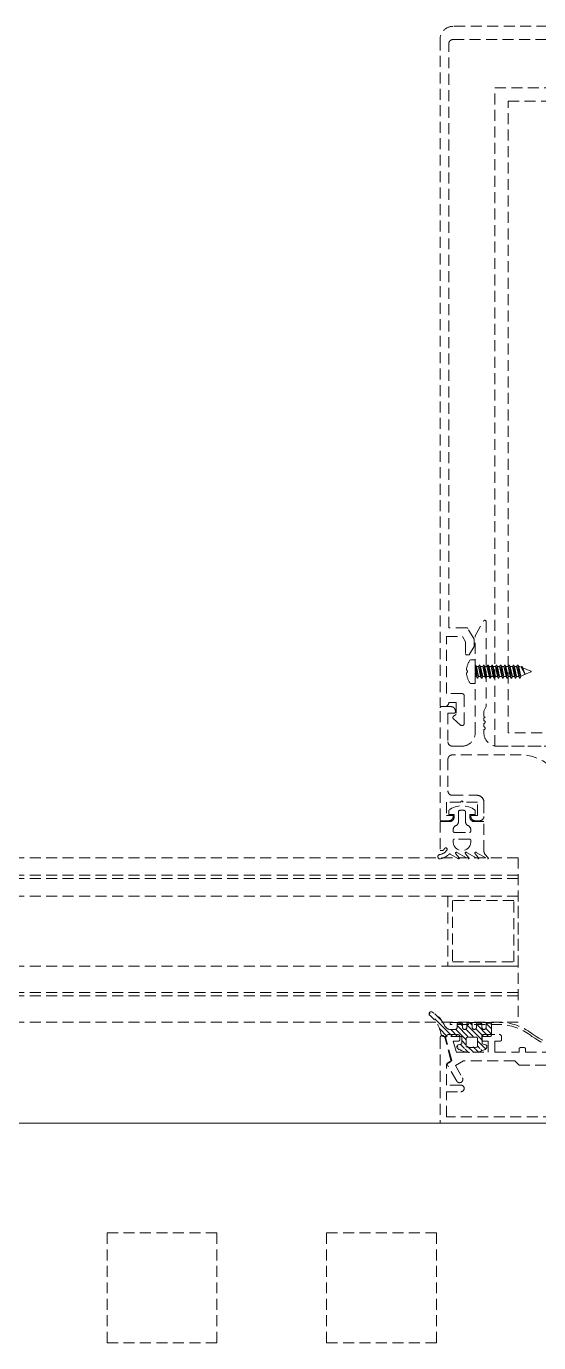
# Model space of a CAD drawing. Extents: x -1457 to 23780, y -2071 to 4205.
# Drawn here: x 4243.16 to 4254.83, y 315 to 345 of the extents above; entities that cross this region are included whole.
import ezdxf

# ---------------------------------------------------------------- set-up
doc = ezdxf.new("R2010")
doc.units = 0
doc.header["$MEASUREMENT"] = 0
doc.linetypes.add('HIDDEN', pattern=[0.375, 0.25, -0.125])
doc.layers.add('M-TEFRIS2-015', color=129, linetype='Continuous', lineweight=9)

msp = doc.modelspace()

# ---------------------------------------------------------------- hatches: boundary and pattern name
at = {"layer": 'M-TEFRIS2-015', "linetype": 'HIDDEN', "lineweight": 0}
h = msp.add_hatch(dxfattribs=at)
h.set_pattern_fill('LINE', color=256, scale=0.666667, angle=585, style=0)
h.set_pattern_definition([(135, (4309.915904, 201.40813), (0.058925565, 0.058925565), [])])
edge = h.paths.add_edge_path()
edge.add_arc((4252.109, 321.984), 0.625, 382.6612, 422.8, ccw=False)
edge.add_arc((4252.83, 322.298), 0.162, 207.04, 269.8973)
edge.add_line((4252.83, 322.137), (4252.911, 322.137))
edge.add_line((4252.911, 322.137), (4252.924, 322.137))
edge.add_line((4252.924, 322.137), (4252.932, 322.137))
edge.add_line((4252.932, 322.137), (4252.939, 322.139))
edge.add_line((4252.939, 322.139), (4252.946, 322.142))
edge.add_line((4252.946, 322.142), (4252.953, 322.146))
edge.add_line((4252.953, 322.146), (4252.96, 322.151))
edge.add_line((4252.96, 322.151), (4252.965, 322.158))
edge.add_line((4252.965, 322.158), (4252.969, 322.165))
edge.add_line((4252.969, 322.165), (4252.972, 322.172))
edge.add_line((4252.972, 322.172), (4252.974, 322.187))
edge.add_line((4252.974, 322.187), (4252.974, 322.262))
edge.add_line((4252.974, 322.262), (4252.975, 322.265))
edge.add_line((4252.975, 322.265), (4252.975, 322.268))
edge.add_line((4252.975, 322.268), (4252.976, 322.271))
edge.add_line((4252.976, 322.271), (4252.978, 322.274))
edge.add_line((4252.978, 322.274), (4252.98, 322.276))
edge.add_line((4252.98, 322.276), (4252.983, 322.279))
edge.add_line((4252.983, 322.279), (4252.986, 322.28))
edge.add_line((4252.986, 322.28), (4252.989, 322.281))
edge.add_line((4252.989, 322.281), (4252.994, 322.282))
edge.add_line((4252.994, 322.282), (4253.074, 322.282))
edge.add_line((4253.074, 322.282), (4253.077, 322.282))
edge.add_line((4253.077, 322.282), (4253.08, 322.281))
edge.add_line((4253.08, 322.281), (4253.083, 322.28))
edge.add_line((4253.083, 322.28), (4253.086, 322.279))
edge.add_line((4253.086, 322.279), (4253.089, 322.276))
edge.add_line((4253.089, 322.276), (4253.091, 322.274))
edge.add_line((4253.091, 322.274), (4253.092, 322.271))
edge.add_line((4253.092, 322.271), (4253.094, 322.268))
edge.add_line((4253.094, 322.268), (4253.094, 322.262))
edge.add_line((4253.094, 322.262), (4253.094, 322.187))
edge.add_line((4253.094, 322.187), (4253.095, 322.179))
edge.add_line((4253.095, 322.179), (4253.097, 322.172))
edge.add_line((4253.097, 322.172), (4253.1, 322.165))
edge.add_line((4253.1, 322.165), (4253.104, 322.158))
edge.add_line((4253.104, 322.158), (4253.109, 322.151))
edge.add_line((4253.109, 322.151), (4253.115, 322.146))
edge.add_line((4253.115, 322.146), (4253.122, 322.142))
edge.add_line((4253.122, 322.142), (4253.13, 322.139))
edge.add_line((4253.13, 322.139), (4253.144, 322.137))
edge.add_line((4253.144, 322.137), (4253.152, 322.137))
edge.add_line((4253.152, 322.137), (4253.159, 322.139))
edge.add_line((4253.159, 322.139), (4253.166, 322.142))
edge.add_line((4253.166, 322.142), (4253.173, 322.146))
edge.add_line((4253.173, 322.146), (4253.18, 322.151))
edge.add_line((4253.18, 322.151), (4253.185, 322.158))
edge.add_line((4253.185, 322.158), (4253.189, 322.165))
edge.add_line((4253.189, 322.165), (4253.192, 322.172))
edge.add_line((4253.192, 322.172), (4253.194, 322.187))
edge.add_line((4253.194, 322.187), (4253.194, 322.262))
edge.add_line((4253.194, 322.262), (4253.195, 322.265))
edge.add_line((4253.195, 322.265), (4253.195, 322.268))
edge.add_line((4253.195, 322.268), (4253.196, 322.271))
edge.add_line((4253.196, 322.271), (4253.198, 322.274))
edge.add_line((4253.198, 322.274), (4253.2, 322.276))
edge.add_line((4253.2, 322.276), (4253.203, 322.279))
edge.add_line((4253.203, 322.279), (4253.206, 322.28))
edge.add_line((4253.206, 322.28), (4253.209, 322.281))
edge.add_line((4253.209, 322.281), (4253.214, 322.282))
edge.add_line((4253.214, 322.282), (4253.294, 322.282))
edge.add_line((4253.294, 322.282), (4253.297, 322.282))
edge.add_line((4253.297, 322.282), (4253.3, 322.281))
edge.add_line((4253.3, 322.281), (4253.303, 322.28))
edge.add_line((4253.303, 322.28), (4253.306, 322.279))
edge.add_line((4253.306, 322.279), (4253.309, 322.276))
edge.add_line((4253.309, 322.276), (4253.311, 322.274))
edge.add_line((4253.311, 322.274), (4253.312, 322.271))
edge.add_line((4253.312, 322.271), (4253.314, 322.268))
edge.add_line((4253.314, 322.268), (4253.314, 322.262))
edge.add_line((4253.314, 322.262), (4253.314, 322.187))
edge.add_line((4253.314, 322.187), (4253.315, 322.179))
edge.add_line((4253.315, 322.179), (4253.317, 322.172))
edge.add_line((4253.317, 322.172), (4253.32, 322.165))
edge.add_line((4253.32, 322.165), (4253.324, 322.158))
edge.add_line((4253.324, 322.158), (4253.329, 322.151))
edge.add_line((4253.329, 322.151), (4253.335, 322.146))
edge.add_line((4253.335, 322.146), (4253.342, 322.142))
edge.add_line((4253.342, 322.142), (4253.35, 322.139))
edge.add_line((4253.35, 322.139), (4253.364, 322.137))
edge.add_line((4253.364, 322.137), (4253.372, 322.137))
edge.add_line((4253.372, 322.137), (4253.379, 322.139))
edge.add_line((4253.379, 322.139), (4253.386, 322.142))
edge.add_line((4253.386, 322.142), (4253.393, 322.146))
edge.add_line((4253.393, 322.146), (4253.4, 322.151))
edge.add_line((4253.4, 322.151), (4253.405, 322.158))
edge.add_line((4253.405, 322.158), (4253.409, 322.165))
edge.add_line((4253.409, 322.165), (4253.412, 322.172))
edge.add_line((4253.412, 322.172), (4253.414, 322.187))
edge.add_line((4253.414, 322.187), (4253.414, 322.262))
edge.add_line((4253.414, 322.262), (4253.415, 322.265))
edge.add_line((4253.415, 322.265), (4253.415, 322.268))
edge.add_line((4253.415, 322.268), (4253.416, 322.271))
edge.add_line((4253.416, 322.271), (4253.418, 322.274))
edge.add_line((4253.418, 322.274), (4253.42, 322.276))
edge.add_line((4253.42, 322.276), (4253.423, 322.279))
edge.add_line((4253.423, 322.279), (4253.426, 322.28))
edge.add_line((4253.426, 322.28), (4253.429, 322.281))
edge.add_line((4253.429, 322.281), (4253.434, 322.282))
edge.add_line((4253.434, 322.282), (4253.514, 322.282))
edge.add_line((4253.514, 322.282), (4253.517, 322.282))
edge.add_line((4253.517, 322.282), (4253.52, 322.281))
edge.add_line((4253.52, 322.281), (4253.523, 322.28))
edge.add_line((4253.523, 322.28), (4253.526, 322.279))
edge.add_line((4253.526, 322.279), (4253.529, 322.276))
edge.add_line((4253.529, 322.276), (4253.531, 322.274))
edge.add_line((4253.531, 322.274), (4253.532, 322.271))
edge.add_line((4253.532, 322.271), (4253.534, 322.268))
edge.add_line((4253.534, 322.268), (4253.534, 322.262))
edge.add_line((4253.534, 322.262), (4253.534, 322.187))
edge.add_line((4253.534, 322.187), (4253.535, 322.179))
edge.add_line((4253.535, 322.179), (4253.537, 322.172))
edge.add_line((4253.537, 322.172), (4253.54, 322.165))
edge.add_line((4253.54, 322.165), (4253.544, 322.158))
edge.add_line((4253.544, 322.158), (4253.549, 322.151))
edge.add_line((4253.549, 322.151), (4253.555, 322.146))
edge.add_line((4253.555, 322.146), (4253.562, 322.142))
edge.add_line((4253.562, 322.142), (4253.57, 322.139))
edge.add_line((4253.57, 322.139), (4253.584, 322.137))
edge.add_line((4253.584, 322.137), (4253.592, 322.137))
edge.add_line((4253.592, 322.137), (4253.599, 322.139))
edge.add_line((4253.599, 322.139), (4253.606, 322.142))
edge.add_line((4253.606, 322.142), (4253.613, 322.146))
edge.add_line((4253.613, 322.146), (4253.62, 322.151))
edge.add_line((4253.62, 322.151), (4253.625, 322.158))
edge.add_line((4253.625, 322.158), (4253.629, 322.165))
edge.add_line((4253.629, 322.165), (4253.632, 322.172))
edge.add_line((4253.632, 322.172), (4253.634, 322.187))
edge.add_line((4253.634, 322.187), (4253.634, 322.262))
edge.add_line((4253.634, 322.262), (4253.635, 322.265))
edge.add_line((4253.635, 322.265), (4253.635, 322.268))
edge.add_line((4253.635, 322.268), (4253.636, 322.271))
edge.add_line((4253.636, 322.271), (4253.638, 322.274))
edge.add_line((4253.638, 322.274), (4253.64, 322.276))
edge.add_line((4253.64, 322.276), (4253.643, 322.279))
edge.add_line((4253.643, 322.279), (4253.646, 322.28))
edge.add_line((4253.646, 322.28), (4253.649, 322.281))
edge.add_line((4253.649, 322.281), (4253.654, 322.282))
edge.add_line((4253.654, 322.282), (4253.734, 322.282))
edge.add_line((4253.734, 322.282), (4253.737, 322.282))
edge.add_line((4253.737, 322.282), (4253.74, 322.282))
edge.add_line((4253.74, 322.282), (4253.743, 322.28))
edge.add_line((4253.743, 322.28), (4253.746, 322.279))
edge.add_line((4253.746, 322.279), (4253.749, 322.277))
edge.add_line((4253.749, 322.277), (4253.751, 322.274))
edge.add_line((4253.751, 322.274), (4253.752, 322.271))
edge.add_line((4253.752, 322.271), (4253.754, 322.268))
edge.add_line((4253.754, 322.268), (4253.754, 322.262))
edge.add_line((4253.754, 322.262), (4253.754, 322.011))
edge.add_arc((4253.724, 322.011), 0.03, 270, 360, ccw=False)
edge.add_line((4253.724, 321.981), (4253.54, 321.981))
edge.add_line((4253.54, 321.981), (4253.54, 321.811))
edge.add_line((4253.54, 321.811), (4253.615, 321.791))
edge.add_arc((4253.603, 321.743), 0.05, 327.9606, 435.4015, ccw=False)
edge.add_arc((4253.56, 321.769), 0.1, 296.3878, 327.9606, ccw=False)
edge.add_arc((4253.31, 322.273), 0.663, 243.6122, 296.3878, ccw=False)
edge.add_arc((4253.06, 321.769), 0.1, 212.0394, 243.6122, ccw=False)
edge.add_arc((4253.018, 321.743), 0.05, 104.5985, 212.0394, ccw=False)
edge.add_line((4253.005, 321.791), (4253.08, 321.811))
edge.add_line((4253.08, 321.811), (4253.08, 321.981))
edge.add_line((4253.08, 321.981), (4252.66, 321.981))
edge.add_arc((4252.66, 322.031), 0.05, 193.1598, 270, ccw=False)
edge.add_arc((4251.862, 321.875), 0.763, 370.8798, 411.3382)
edge.add_arc((4252.382, 322.493), 0.0486, 74.5683, 206.9707, ccw=False)
edge = h.paths.add_edge_path(flags=16)
edge.add_arc((4253.21, 321.783), 0.03, 180, 259.176, ccw=False)
edge.add_line((4253.18, 321.783), (4253.18, 321.951))
edge.add_arc((4253.21, 321.951), 0.03, 90, 180, ccw=False)
edge.add_line((4253.21, 321.981), (4253.41, 321.981))
edge.add_arc((4253.41, 321.951), 0.03, 360, 450, ccw=False)
edge.add_line((4253.44, 321.951), (4253.44, 321.783))
edge.add_arc((4253.41, 321.783), 0.03, 280.824, 360, ccw=False)
edge.add_arc((4253.31, 322.306), 0.562, 259.176, 280.824, ccw=False)

# ---------------------------------------------------------------- linework, layer by layer
for p, q in [((4253.274, 330.565), (4253.383, 330.565)), ((4253.383, 330.024), (4253.383, 330.565)), ((4253.39, 330.441), (4253.383, 330.441)), ((4253.431, 330.148), (4253.383, 330.435)), ((4253.383, 330.309), (4253.411, 330.183)), ((4253.39, 330.441), (4253.439, 330.148)), ((4253.41, 330.407), (4253.39, 330.441)), ((4253.459, 330.407), (4253.41, 330.407)), ((4253.459, 330.183), (4253.41, 330.407)), ((4253.479, 330.441), (4253.459, 330.407)), ((4253.459, 330.407), (4253.507, 330.183)), ((4253.487, 330.441), (4253.479, 330.441)), ((4253.527, 330.148), (4253.479, 330.441)), ((4253.507, 330.407), (4253.487, 330.441)), ((4253.487, 330.441), (4253.535, 330.148)), ((4253.555, 330.407), (4253.507, 330.407)), ((4253.555, 330.183), (4253.507, 330.407)), ((4253.575, 330.441), (4253.555, 330.407)), ((4253.555, 330.407), (4253.603, 330.183)), ((4253.583, 330.441), (4253.575, 330.441)), ((4253.623, 330.148), (4253.575, 330.441)), ((4253.603, 330.407), (4253.583, 330.441)), ((4253.583, 330.441), (4253.631, 330.148)), ((4253.651, 330.183), (4253.603, 330.407)), ((4253.652, 330.407), (4253.603, 330.407)), ((4253.672, 330.441), (4253.652, 330.407)), ((4253.652, 330.407), (4253.7, 330.183)), ((4253.656, 330.407), (4253.845, 330.407)), ((4253.68, 330.441), (4253.672, 330.441)), ((4253.72, 330.148), (4253.672, 330.441)), ((4253.7, 330.407), (4253.68, 330.441)), ((4253.68, 330.441), (4253.728, 330.148)), ((4253.748, 330.183), (4253.7, 330.407)), ((4253.748, 330.407), (4253.7, 330.407)), ((4253.768, 330.441), (4253.748, 330.407)), ((4253.748, 330.407), (4253.796, 330.183)), ((4253.776, 330.441), (4253.768, 330.441)), ((4253.816, 330.148), (4253.768, 330.441)), ((4253.796, 330.407), (4253.776, 330.441)), ((4253.776, 330.441), (4253.824, 330.148)), ((4253.844, 330.183), (4253.796, 330.407)), ((4253.865, 330.441), (4253.845, 330.407)), ((4253.845, 330.407), (4253.893, 330.183)), ((4253.865, 330.441), (4253.873, 330.441)), ((4253.913, 330.148), (4253.865, 330.441)), ((4253.893, 330.407), (4253.873, 330.441)), ((4253.873, 330.441), (4253.921, 330.148)), ((4253.941, 330.407), (4253.893, 330.407)), ((4253.941, 330.183), (4253.893, 330.407)), ((4253.961, 330.441), (4253.941, 330.407)), ((4253.941, 330.407), (4253.989, 330.183)), ((4254.009, 330.148), (4253.961, 330.441)), ((4253.969, 330.441), (4253.961, 330.441)), ((4253.969, 330.441), (4254.017, 330.148)), ((4253.989, 330.407), (4253.969, 330.441)), ((4254.037, 330.183), (4253.989, 330.407)), ((4254.037, 330.407), (4253.989, 330.407)), ((4254.057, 330.441), (4254.037, 330.407)), ((4254.037, 330.407), (4254.086, 330.183)), ((4254.057, 330.441), (4254.065, 330.441)), ((4254.106, 330.148), (4254.057, 330.441)), ((4254.085, 330.407), (4254.065, 330.441)), ((4254.065, 330.441), (4254.114, 330.148)), ((4254.085, 330.407), (4254.134, 330.407)), ((4254.134, 330.183), (4254.085, 330.407)), ((4254.154, 330.441), (4254.134, 330.407)), ((4254.134, 330.407), (4254.182, 330.183)), ((4254.202, 330.148), (4254.154, 330.441)), ((4254.154, 330.441), (4254.162, 330.441)), ((4254.162, 330.441), (4254.21, 330.148)), ((4254.182, 330.407), (4254.162, 330.441)), ((4254.23, 330.183), (4254.182, 330.407)), ((4254.23, 330.407), (4254.182, 330.407)), ((4254.25, 330.441), (4254.23, 330.407)), ((4254.23, 330.407), (4254.279, 330.183)), ((4254.299, 330.148), (4254.25, 330.441)), ((4254.25, 330.441), (4254.258, 330.441)), ((4254.258, 330.441), (4254.307, 330.148)), ((4254.278, 330.407), (4254.258, 330.441)), ((4254.327, 330.183), (4254.278, 330.407)), ((4254.327, 330.407), (4254.278, 330.407)), ((4254.347, 330.441), (4254.327, 330.407)), ((4254.395, 330.148), (4254.347, 330.441)), ((4254.355, 330.441), (4254.347, 330.441)), ((4254.355, 330.441), (4254.403, 330.148)), ((4254.375, 330.407), (4254.355, 330.441)), ((4254.423, 330.183), (4254.375, 330.407)), ((4254.392, 330.407), (4254.375, 330.407)), ((4254.431, 330.393), (4254.392, 330.407)), ((4254.443, 330.414), (4254.431, 330.393)), ((4254.431, 330.393), (4254.519, 330.227)), ((4254.459, 330.341), (4254.443, 330.414)), ((4254.451, 330.414), (4254.443, 330.414)), ((4254.471, 330.379), (4254.451, 330.414)), ((4254.451, 330.414), (4254.473, 330.315)), ((4254.473, 330.315), (4254.459, 330.341)), ((4254.519, 330.227), (4254.471, 330.379)), ((4254.651, 330.305), (4254.471, 330.379)), ((4254.658, 330.295), (4254.651, 330.305)), ((4253.274, 330.024), (4253.383, 330.024)), ((4253.411, 330.183), (4253.383, 330.183)), ((4253.411, 330.183), (4253.431, 330.148)), ((4253.411, 330.183), (4253.431, 330.148)), ((4253.431, 330.148), (4253.439, 330.148)), ((4253.439, 330.148), (4253.459, 330.183)), ((4253.507, 330.183), (4253.459, 330.183)), ((4253.507, 330.183), (4253.527, 330.148)), ((4253.507, 330.183), (4253.527, 330.148)), ((4253.527, 330.148), (4253.535, 330.148)), ((4253.535, 330.148), (4253.555, 330.183)), ((4253.555, 330.183), (4253.603, 330.183)), ((4253.603, 330.183), (4253.623, 330.148)), ((4253.603, 330.183), (4253.623, 330.148)), ((4253.796, 330.183), (4253.608, 330.183)), ((4253.623, 330.148), (4253.631, 330.148)), ((4253.631, 330.148), (4253.651, 330.183)), ((4253.651, 330.183), (4253.7, 330.183)), ((4253.651, 330.183), (4253.7, 330.183)), ((4253.7, 330.183), (4253.72, 330.148)), ((4253.7, 330.183), (4253.72, 330.148)), ((4253.72, 330.148), (4253.728, 330.148)), ((4253.728, 330.148), (4253.748, 330.183)), ((4253.748, 330.183), (4253.796, 330.183)), ((4253.748, 330.183), (4253.796, 330.183)), ((4253.796, 330.183), (4253.816, 330.148)), ((4253.796, 330.183), (4253.816, 330.148)), ((4253.816, 330.148), (4253.824, 330.148)), ((4253.824, 330.148), (4253.844, 330.183)), ((4253.844, 330.183), (4253.893, 330.183)), ((4253.844, 330.183), (4253.893, 330.183)), ((4253.893, 330.183), (4253.913, 330.148)), ((4253.893, 330.183), (4253.913, 330.148)), ((4253.913, 330.148), (4253.921, 330.148)), ((4253.921, 330.148), (4253.941, 330.183)), ((4253.941, 330.183), (4253.989, 330.183)), ((4253.989, 330.183), (4254.009, 330.148)), ((4253.989, 330.183), (4254.009, 330.148)), ((4254.009, 330.148), (4254.017, 330.148)), ((4254.017, 330.148), (4254.037, 330.183)), ((4254.086, 330.183), (4254.037, 330.183)), ((4254.086, 330.183), (4254.106, 330.148)), ((4254.086, 330.183), (4254.106, 330.148)), ((4254.106, 330.148), (4254.114, 330.148)), ((4254.114, 330.148), (4254.134, 330.183)), ((4254.134, 330.183), (4254.182, 330.183)), ((4254.182, 330.183), (4254.202, 330.148)), ((4254.182, 330.183), (4254.202, 330.148)), ((4254.202, 330.148), (4254.21, 330.148)), ((4254.21, 330.148), (4254.23, 330.183)), ((4254.23, 330.183), (4254.279, 330.183)), ((4254.279, 330.183), (4254.299, 330.148)), ((4254.279, 330.183), (4254.299, 330.148)), ((4254.299, 330.148), (4254.307, 330.148)), ((4254.307, 330.148), (4254.327, 330.183)), ((4254.327, 330.183), (4254.375, 330.183)), ((4254.375, 330.183), (4254.395, 330.148)), ((4254.395, 330.148), (4254.403, 330.148)), ((4254.403, 330.148), (4254.423, 330.183)), ((4254.421, 330.193), (4254.651, 330.285)), ((4254.423, 330.183), (4254.421, 330.193)), ((4254.651, 330.285), (4254.658, 330.295)), ((4254.364, 326.053), (4085.199, 326.053)), ((4254.364, 326.053), (4254.364, 322.301)), ((4254.364, 325.653), (4085.199, 325.653)), ((4254.364, 325.577), (4085.199, 325.577)), ((4254.364, 325.177), (4085.199, 325.177)), ((4254.364, 323.577), (4085.199, 323.577)), ((4254.364, 322.977), (4085.199, 322.977)), ((4254.364, 322.901), (4085.199, 322.901)), ((4254.364, 322.301), (4085.199, 322.301)), ((4025.505, 320), (4787.5, 320)), ((4787.5, 320), (4025.505, 320)), ((4245, 320), (4245, 320)), ((4247.5, 320), (4247.5, 320)), ((4250, 320), (4250, 320)), ((4252.5, 320), (4252.5, 320)), ((4245, 317.5), (4247.5, 317.5)), ((4245, 315), (4245, 317.5)), ((4247.5, 315), (4247.5, 317.5)), ((4250, 317.5), (4252.5, 317.5)), ((4250, 315), (4250, 317.5)), ((4252.5, 315), (4252.5, 317.5)), ((4245, 315), (4247.5, 315)), ((4250, 315), (4252.5, 315))]:
    msp.add_line(p, q, dxfattribs=at)
for points in [[(4258.783, 345), (4252.883, 345, 0.414214), (4252.583, 344.7), (4252.583, 329.523, 0.470043), (4252.613, 329.495), (4252.683, 329.495, 0.430327), (4252.783, 329.593), (4252.953, 329.593), (4252.953, 329.313), (4252.888, 329.275, 0.508142), (4252.883, 329.227), (4253.05, 329.076, 0.650971), (4253.133, 329.113), (4253.133, 329.743, 0.414214), (4253.083, 329.793), (4252.733, 329.793), (4252.733, 331.093), (4253.092, 331.093), (4253.163, 330.969), (4253.163, 330.703, 0.414214), (4253.193, 330.673), (4253.231, 330.673, 0.267949), (4253.257, 330.688), (4253.359, 330.866, 0.131652), (4253.363, 330.881), (4253.363, 331.015, 0.131652), (4253.359, 331.03), (4253.216, 331.278, 0.267949), (4253.19, 331.293), (4252.783, 331.293), (4252.783, 344.6, -0.414214), (4252.883, 344.7), (4258.783, 344.7)], [(4255.383, 327.445, 0.414214), (4254.433, 328.395), (4252.863, 328.395, 0.414214), (4252.763, 328.295), (4252.763, 327.575, 0.414214), (4252.863, 327.475), (4253.423, 327.475, -0.414214), (4253.583, 327.315), (4253.583, 326.995, -0.414214), (4253.483, 326.895), (4253.383, 326.895, -0.414214), (4253.283, 326.995), (4253.283, 327.015), (4253.433, 327.015), (4253.433, 327.315), (4253.113, 327.315), (4253.083, 327.345), (4253.053, 327.315), (4252.733, 327.315), (4252.733, 327.015), (4252.883, 327.015), (4252.883, 326.995, -0.414214), (4252.783, 326.895), (4252.613, 326.895, -0.414214), (4252.583, 326.925), (4252.583, 328.395), (4252.583, 329.465, -0.414214), (4252.613, 329.495), (4252.833, 329.495, -0.414214), (4252.933, 329.395), (4252.933, 329.375, -0.414214), (4252.903, 329.345), (4252.763, 329.345), (4252.763, 328.695, 0.414214), (4252.863, 328.595), (4253.083, 328.595, 0.414214), (4253.383, 328.895), (4253.383, 330.265), (4253.413, 330.295), (4253.383, 330.325), (4253.383, 331.112), (4253.577, 331.448, -0.767327), (4253.633, 331.433), (4253.633, 329.497), (4253.583, 329.395), (4253.583, 329.271), (4253.613, 329.253), (4253.583, 329.236), (4253.583, 329.173, -1), (4253.583, 329.113), (4253.583, 329.033, -1), (4253.583, 328.973), (4253.583, 328.895, 0.414214), (4253.883, 328.595), (4255.833, 328.595)], [(4259.083, 322.298), (4259.083, 322.248), (4258.285, 322.248, 0.10228), (4256.989, 321.98, -0.152313), (4255.833, 321.62, -0.152313), (4254.677, 321.98, 0.159108), (4253.988, 322.248), (4252.811, 322.248), (4252.811, 322.298), (4253.99, 322.298, -0.158967), (4254.708, 322.02, 0.152054), (4255.833, 321.67, 0.152944), (4256.965, 322.024, -0.10266), (4258.285, 322.298), (4259.083, 322.298)], [(4255.003, 321.324), (4254.396, 321.324, -0.198912), (4254.375, 321.333), (4254.283, 321.424), (4253.12, 321.424), (4252.932, 321.316), (4253.093, 321.037, -1), (4252.964, 320.962), (4252.747, 321.336, -0.414214), (4252.758, 321.377), (4252.85, 321.43), (4252.716, 321.93, -0.493145), (4252.788, 322.024), (4252.983, 322.024, -0.414214), (4253.033, 321.974), (4253.033, 321.904, -0.414214), (4253.003, 321.874), (4252.886, 321.874), (4252.953, 321.624), (4253.683, 321.624), (4253.683, 321.874), (4253.563, 321.874, -0.414214), (4253.533, 321.904), (4253.533, 321.974, -0.414214), (4253.583, 322.024), (4253.933, 322.024, -0.414214), (4253.983, 321.974), (4253.983, 321.904, -0.414214), (4253.953, 321.874), (4253.833, 321.874), (4253.833, 321.624), (4254.383, 321.624), (4254.383, 321.694, -0.414214), (4254.413, 321.724), (4254.503, 321.724, -0.414214), (4254.533, 321.694), (4254.533, 321.624), (4257.133, 321.624)]]:
    msp.add_lwpolyline(points, format="xyb", dxfattribs=at)
for points in [[(4253.833, 343.595), (4257.833, 343.595), (4257.833, 328.595), (4253.833, 328.595)], [(4254.133, 343.295), (4257.533, 343.295), (4257.533, 328.895), (4254.133, 328.895)], [(4254.364, 323.577), (4254.364, 325.177), (4252.764, 325.177), (4252.764, 323.577)], [(4254.264, 323.677), (4254.264, 325.077), (4252.864, 325.077), (4252.864, 323.677)]]:
    msp.add_lwpolyline(points, close=True, dxfattribs=at)
for points in [[(4253.183, 330.333), (4253.206, 330.303), (4253.206, 330.287), (4253.183, 330.257)], [(4254.327, 330.407), (4254.375, 330.183)]]:
    msp.add_lwpolyline(points, dxfattribs=at)
for points in [[(4253.363, 326.875, -0.414214), (4253.263, 326.975), (4253.263, 327.035), (4253.383, 327.035), (4253.383, 327.135, 0.333333), (4252.783, 327.135), (4252.783, 327.035), (4252.903, 327.035), (4252.903, 326.975, -0.414214), (4252.803, 326.875), (4252.583, 326.875), (4252.583, 326.215), (4252.623, 326.215, 0.307685), (4252.683, 326.256, -1.128702), (4252.74, 326.225, -0.201212), (4252.582, 326.125, 0.978531), (4252.583, 326.025, 0.1613), (4252.789, 326.135, -0.307572), (4252.811, 326.137), (4253.002, 326.027, 0.8391), (4253.021, 326.049), (4252.941, 326.144, -0.8391), (4252.967, 326.174), (4253.222, 326.027, 0.8391), (4253.241, 326.049), (4253.161, 326.144, -0.8391), (4253.187, 326.174), (4253.442, 326.027, 0.8391), (4253.461, 326.049), (4253.381, 326.144, -0.8391), (4253.407, 326.174), (4253.662, 326.027, 0.8391), (4253.681, 326.049), (4253.607, 326.137, -0.176327), (4253.583, 326.202), (4253.583, 326.875)], [(4253.163, 326.875), (4253.163, 327.101, 0.375047), (4253.137, 327.131, 0.067879), (4253.029, 327.131, 0.375047), (4253.003, 327.101), (4253.003, 326.875, -0.298217), (4252.943, 326.783, 0.298217), (4252.883, 326.692), (4252.883, 326.658, 0.414214), (4252.913, 326.628), (4253.253, 326.628, 0.414214), (4253.283, 326.658), (4253.283, 326.692, 0.298217), (4253.223, 326.783, -0.298217)], [(4252.883, 326.448), (4252.883, 326.415, 1), (4253.283, 326.415), (4253.283, 326.448, 0.414214), (4253.253, 326.478), (4252.913, 326.478, 0.414214)], [(4252.395, 322.54, -0.176952), (4252.686, 322.225, 0.281357), (4252.83, 322.137), (4252.911, 322.137), (4252.924, 322.137), (4252.932, 322.137), (4252.939, 322.139), (4252.946, 322.142), (4252.953, 322.146), (4252.96, 322.151), (4252.965, 322.158), (4252.969, 322.165), (4252.972, 322.172), (4252.974, 322.187), (4252.974, 322.262), (4252.975, 322.265), (4252.975, 322.268), (4252.976, 322.271), (4252.978, 322.274), (4252.98, 322.276), (4252.983, 322.279), (4252.986, 322.28), (4252.989, 322.281), (4252.994, 322.282), (4253.074, 322.282), (4253.077, 322.282), (4253.08, 322.281), (4253.083, 322.28), (4253.086, 322.279), (4253.089, 322.276), (4253.091, 322.274), (4253.092, 322.271), (4253.094, 322.268), (4253.094, 322.262), (4253.094, 322.187), (4253.095, 322.179), (4253.097, 322.172), (4253.1, 322.165), (4253.104, 322.158), (4253.109, 322.151), (4253.115, 322.146), (4253.122, 322.142), (4253.13, 322.139), (4253.144, 322.137), (4253.152, 322.137), (4253.159, 322.139), (4253.166, 322.142), (4253.173, 322.146), (4253.18, 322.151), (4253.185, 322.158), (4253.189, 322.165), (4253.192, 322.172), (4253.194, 322.187), (4253.194, 322.262), (4253.195, 322.265), (4253.195, 322.268), (4253.196, 322.271), (4253.198, 322.274), (4253.2, 322.276), (4253.203, 322.279), (4253.206, 322.28), (4253.209, 322.281), (4253.214, 322.282), (4253.294, 322.282), (4253.297, 322.282), (4253.3, 322.281), (4253.303, 322.28), (4253.306, 322.279), (4253.309, 322.276), (4253.311, 322.274), (4253.312, 322.271), (4253.314, 322.268), (4253.314, 322.262), (4253.314, 322.187), (4253.315, 322.179), (4253.317, 322.172), (4253.32, 322.165), (4253.324, 322.158), (4253.329, 322.151), (4253.335, 322.146), (4253.342, 322.142), (4253.35, 322.139), (4253.364, 322.137), (4253.372, 322.137), (4253.379, 322.139), (4253.386, 322.142), (4253.393, 322.146), (4253.4, 322.151), (4253.405, 322.158), (4253.409, 322.165), (4253.412, 322.172), (4253.414, 322.187), (4253.414, 322.262), (4253.415, 322.265), (4253.415, 322.268), (4253.416, 322.271), (4253.418, 322.274), (4253.42, 322.276), (4253.423, 322.279), (4253.426, 322.28), (4253.429, 322.281), (4253.434, 322.282), (4253.514, 322.282), (4253.517, 322.282), (4253.52, 322.281), (4253.523, 322.28), (4253.526, 322.279), (4253.529, 322.276), (4253.531, 322.274), (4253.532, 322.271), (4253.534, 322.268), (4253.534, 322.262), (4253.534, 322.187), (4253.535, 322.179), (4253.537, 322.172), (4253.54, 322.165), (4253.544, 322.158), (4253.549, 322.151), (4253.555, 322.146), (4253.562, 322.142), (4253.57, 322.139), (4253.584, 322.137), (4253.592, 322.137), (4253.599, 322.139), (4253.606, 322.142), (4253.613, 322.146), (4253.62, 322.151), (4253.625, 322.158), (4253.629, 322.165), (4253.632, 322.172), (4253.634, 322.187), (4253.634, 322.262), (4253.635, 322.265), (4253.635, 322.268), (4253.636, 322.271), (4253.638, 322.274), (4253.64, 322.276), (4253.643, 322.279), (4253.646, 322.28), (4253.649, 322.281), (4253.654, 322.282), (4253.734, 322.282), (4253.737, 322.282), (4253.74, 322.282), (4253.743, 322.28), (4253.746, 322.279), (4253.749, 322.277), (4253.751, 322.274), (4253.752, 322.271), (4253.754, 322.268), (4253.754, 322.262), (4253.754, 322.011, -0.414214), (4253.724, 321.981), (4253.54, 321.981), (4253.54, 321.811), (4253.615, 321.791, -0.506456), (4253.645, 321.716, -0.13864), (4253.605, 321.68, -0.234436), (4253.016, 321.68, -0.13864), (4252.975, 321.716, -0.506456), (4253.005, 321.791), (4253.08, 321.811), (4253.08, 321.981), (4252.66, 321.981, -0.348434), (4252.612, 322.019, 0.17839), (4252.339, 322.471, -0.651907)], [(4252.733, 320.15), (4252.733, 320.72), (4253.058, 320.72, 1), (4253.058, 320.87), (4252.733, 320.87), (4252.733, 321.35), (4252.818, 321.399, 0.339454), (4252.832, 321.433), (4252.691, 321.959, 0.876976), (4252.583, 321.945), (4252.583, 320), (4259.083, 320), (4259.083, 321.945, 0.876976), (4258.975, 321.959), (4258.834, 321.433, 0.339454), (4258.848, 321.399), (4258.933, 321.35), (4258.933, 320.87), (4258.608, 320.87, 1), (4258.608, 320.72), (4258.933, 320.72), (4258.933, 320.15)], [(4253.205, 321.734, -0.359904), (4253.18, 321.763), (4253.18, 321.931, -0.414214), (4253.21, 321.961), (4253.41, 321.961, -0.414214), (4253.44, 321.931), (4253.44, 321.763, -0.359904), (4253.416, 321.734, -0.094739)], [(4253.205, 321.734, -0.359904), (4253.18, 321.763), (4253.18, 321.931, -0.414214), (4253.21, 321.961), (4253.41, 321.961, -0.414214), (4253.44, 321.931), (4253.44, 321.763, -0.359904), (4253.416, 321.734, -0.094739)]]:
    msp.add_lwpolyline(points, format="xyb", close=True, dxfattribs=at)
for centre, start, end in [((4253.699, 330.265), 144.7573, 172.4905), ((4253.699, 330.325), 187.5095, 215.2427)]:
    msp.add_arc(centre, 0.521, start, end, dxfattribs=at)

doc.saveas('drawing.dxf')
